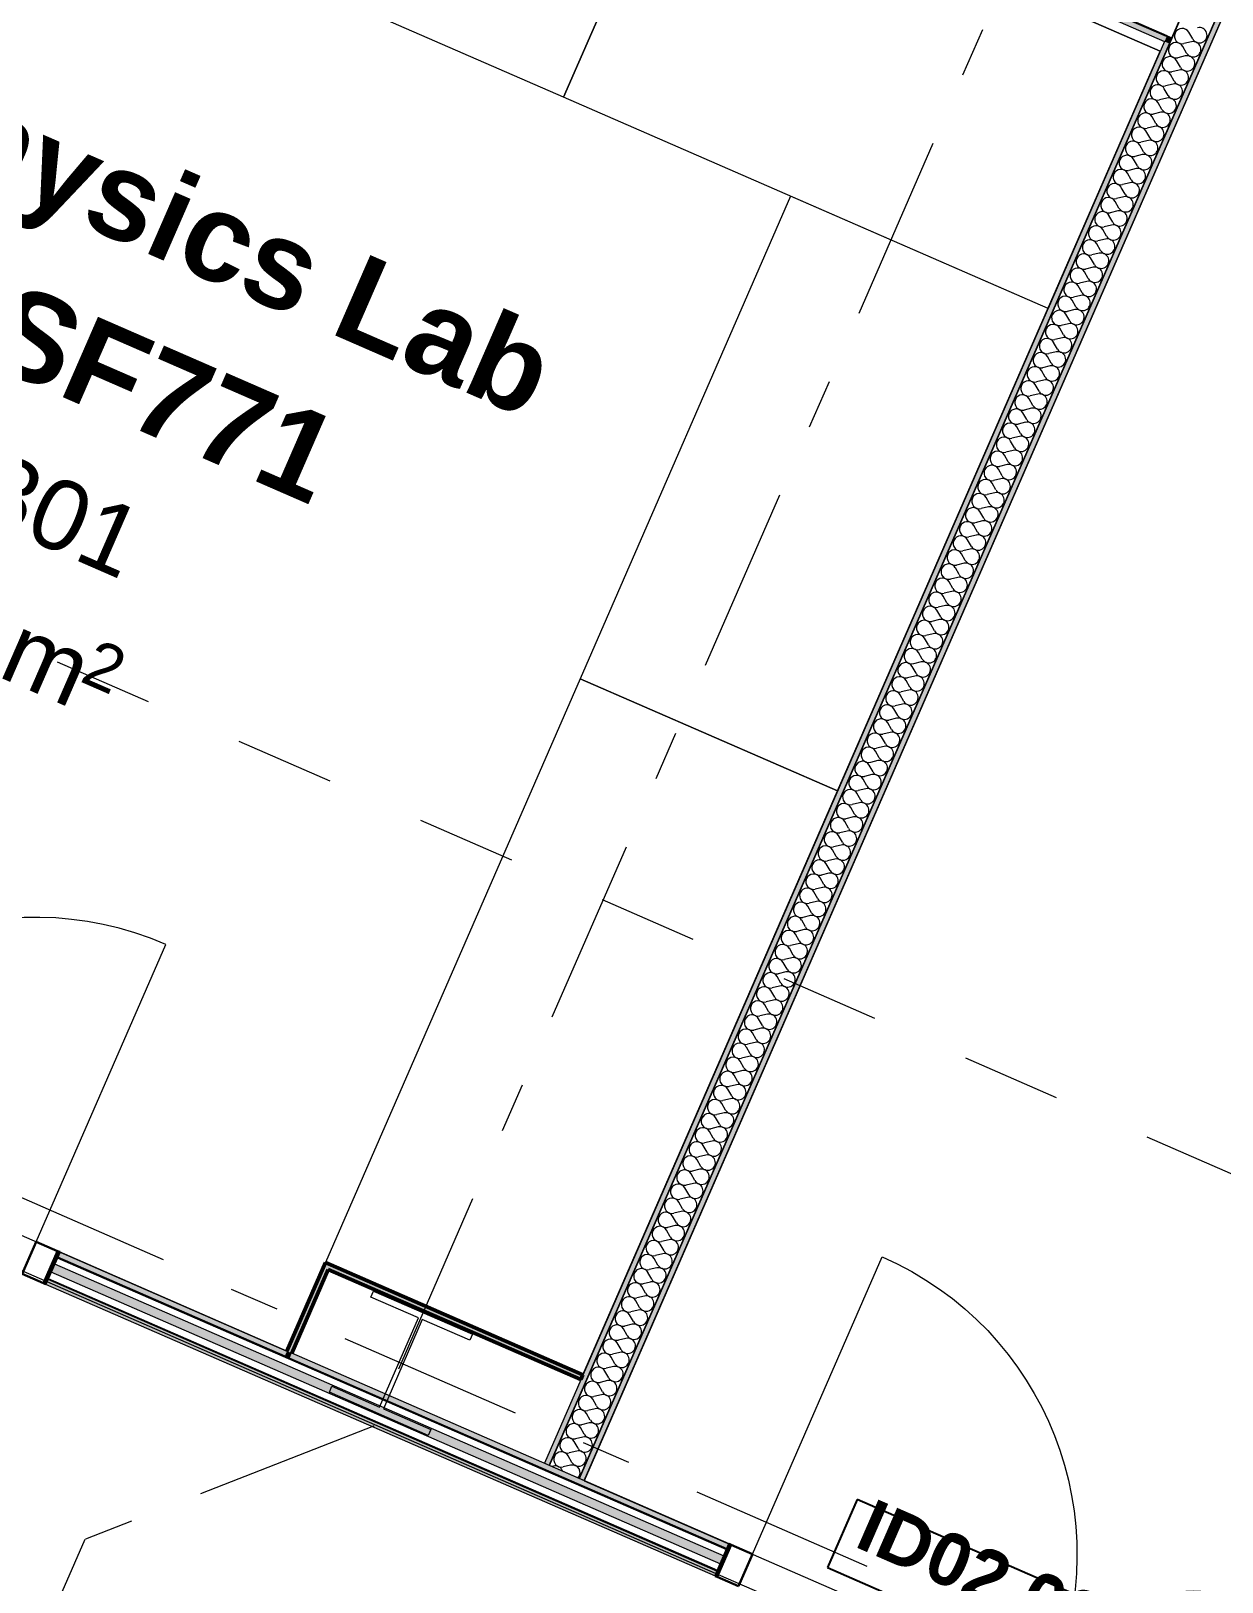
# Model space of a CAD drawing. Header units: millimetres. Extents: x -50172 to 68897, y -80883 to 956680.
# Drawn here: x -3446 to -53, y -33200 to -28780 of the extents above; entities that cross this region are included whole.
import ezdxf
from ezdxf.enums import TextEntityAlignment as Align

# ---------------------------------------------------------------- set-up
doc = ezdxf.new("R2010")
doc.units = ezdxf.units.MM
doc.header["$MEASUREMENT"] = 0
doc.linetypes.add('Dashed', pattern=[564.444447, 282.222223, -282.222223])
doc.linetypes.add('Double Dashed', pattern=[1093.611073, 529.166651, -211.666656, 141.111112, -211.666656])
for name, color, linetype in [('A-25-M_Wall_Int', 7, 'Continuous'), ('A-95-MC_Marker_Section_P2.Marker', 7, 'Continuous'), ('COLUMN.IFC Import', 7, 'Continuous'), ('New_A-05-M_Gross_Int_Circulation', 7, 'Continuous'), ('New_A-15-MG_Structural_Grid_Phase_2', 7, 'Continuous'), ('New_A-25-M_Wall_Int', 7, 'Continuous'), ('New_A-35-M_FFE-Zone', 7, 'Continuous'), ('New_A-35-M_FFE_Fixed', 7, 'Continuous'), ('New_ArchiCAD Door Markers', 7, 'Continuous'), ('New_ArchiCAD Doors', 7, 'Continuous')]:
    doc.layers.add(name, color=color, linetype=linetype)
for name, color, linetype, lineweight, true_color in [('A-25-M_Wall_Int_Pen_No__107', 7, 'Continuous', 15, 0xa6a6a6), ('A-25-M_Wall_Int_Pen_No__27', 7, 'Continuous', 50, 0x2a2a2a), ('New_A-05-M_Gross_Int_Circulation_Pen_No__74', 7, 'Continuous', 20, 0x606060), ('New_A-15-MG_Structural_Grid_Phase_2_Pen_No__222', 7, 'Continuous', 13, 0x65af33), ('New_A-25-M_Wall_Int_Pen_No__107', 7, 'Continuous', 15, 0xa6a6a6), ('New_A-35-M_FFE-Zone_Pen_No__74', 7, 'Continuous', 20, 0x606060), ('New_A-35-M_FFE_Fixed_Pen_No__64', 7, 'Continuous', 20, 0x606060), ('New_ArchiCAD Doors_Pen_No__43', 7, 'Continuous', 30, 0x444444), ('New_ArchiCAD Doors_Pen_No__63', 7, 'Continuous', 20, 0x606060)]:
    doc.layers.add(name, color=color, linetype=linetype, lineweight=lineweight, true_color=true_color)
for name, color, linetype, lineweight in [('A-95-MC_Marker_Section_P2.Marker_Pen_No__1', 7, 'Continuous', 13), ('COLUMN.IFC Import_Pen_No__2', 8, 'Continuous', 15), ('New_A-25-M_Wall_Int_Pen_No__1', 7, 'Continuous', 13), ('New_ArchiCAD Door Markers_Pen_No__1', 7, 'Continuous', 13), ('New_ArchiCAD Door Markers_Pen_No__5', 7, 'Continuous', 25), ('New_ArchiCAD Doors_Pen_No__1', 7, 'Continuous', 13), ('New_ArchiCAD Zone Stamps_Pen_No__9', 7, 'Continuous', 13)]:
    doc.layers.add(name, color=color, linetype=linetype, lineweight=lineweight)
doc.styles.add('GENERATED_STYLE_1', font='')
doc.styles.add('GENERATED_STYLE_2', font='')
doc.styles.add('GENERATED_STYLE_3', font='')
doc.styles.add('GENERATED_STYLE_4', font='')
doc.styles.get('GENERATED_STYLE_1').set_extended_font_data('Swis721 BT', bold=True)
doc.styles.get('GENERATED_STYLE_2').set_extended_font_data('Arial', bold=True)
doc.styles.get('GENERATED_STYLE_3').set_extended_font_data('Arial')
doc.styles.get('GENERATED_STYLE_4').set_extended_font_data('Swis721 BT')

# ---------------------------------------------------------------- blocks, each defined once
blk = doc.blocks.new('Corridor 01- Second_INB 2350_10_1', base_point=(8528.9, -39020.1))
at = {"layer": 'New_A-05-M_Gross_Int_Circulation_Pen_No__74', "linetype": 'Continuous'}
blk.add_line((15105.3, -40414), (-6217.1, -31116.4), dxfattribs=at)
at = {"layer": 'New_ArchiCAD Zone Stamps_Pen_No__9'}
for tag, height, style, p in [('ROOM_NAME', 250, 'GENERATED_STYLE_2', (7477.6, -37365.2)), ('zoneNameLine2', 250, 'GENERATED_STYLE_2', (7289.2, -37797.4)), ('ROOM_NUMBER', 200, 'GENERATED_STYLE_3', (7100.8, -38218.1)), ('measuredAreaCode', 200, 'GENERATED_STYLE_3', (6943.7, -38578.2)), ('ROOM_HOLES_PRM', 200, 'GENERATED_STYLE_3', (7251.1, -38712.2)), ('DUMMY_649', 200, 'GENERATED_STYLE_3', (7740.5, -38925.6)), ('DUMMY_650', 133.3, 'GENERATED_STYLE_3', (8019.8, -39032.1))]:
    blk.add_attdef(tag, text='', height=height, rotation=336.4404, dxfattribs=dict(at, style=style)).set_placement(p, align=Align.TOP_LEFT)
blk = doc.blocks.new('Physics Lab_INB 2301_12_1', base_point=(-3341.5, -30238.9))
at = {"layer": 'New_A-35-M_FFE-Zone_Pen_No__74', "linetype": 'Continuous'}
for p, q in [((-228.4, -28837.6), (-4425.4, -27007.5)), ((-1873.1, -32609.5), (-228.4, -28837.6)), ((-5938.6, -31136.9), (-2716.4, -32541.9)), ((-2716.4, -32541.9), (-2606.4, -32289.7)), ((-2606.4, -32289.7), (-1873.1, -32609.5))]:
    blk.add_line(p, q, dxfattribs=at)
at = {"layer": 'New_ArchiCAD Zone Stamps_Pen_No__9'}
for tag, height, style, p in [('ROOM_NAME', 250, 'GENERATED_STYLE_2', (-3799.3, -28842.9)), ('zoneNameLine2', 250, 'GENERATED_STYLE_2', (-3987.7, -29275)), ('ROOM_NUMBER', 200, 'GENERATED_STYLE_3', (-4176.1, -29695.7)), ('measuredAreaCode', 200, 'GENERATED_STYLE_3', (-4333.2, -30055.8)), ('DUMMY_649', 200, 'GENERATED_STYLE_3', (-4025.8, -30189.9)), ('DUMMY_650', 200, 'GENERATED_STYLE_3', (-3536.4, -30403.2)), ('DUMMY_651', 133.3, 'GENERATED_STYLE_3', (-3257.1, -30509.8))]:
    blk.add_attdef(tag, text='', height=height, rotation=336.4404, dxfattribs=dict(at, style=style)).set_placement(p, align=Align.TOP_LEFT)
blk = doc.blocks.new('Final Year Project Area_INB 2304_14_1', base_point=(1437.2, -28649))
at = {"layer": 'New_A-35-M_FFE-Zone_Pen_No__74', "linetype": 'Continuous'}
for p, q in [((2406.7, -23104.8), (-1869.4, -32911.2)), ((-1869.4, -32911.2), (1031.8, -34176.3))]:
    blk.add_line(p, q, dxfattribs=at)
at = {"layer": 'New_ArchiCAD Zone Stamps_Pen_No__9'}
for tag, height, style, p in [('zoneNameLine2', 250, 'GENERATED_STYLE_2', (642.7, -31588.2)), ('ROOM_NAME', 250, 'GENERATED_STYLE_2', (210.5, -31399.8)), ('DUMMY_650', 200, 'GENERATED_STYLE_3', (1782.3, -31125.5)), ('measuredAreaCode', 200, 'GENERATED_STYLE_3', (1434.9, -31922.2)), ('ROOM_NUMBER', 200, 'GENERATED_STYLE_3', (1074.8, -31765.2)), ('DUMMY_651', 133.3, 'GENERATED_STYLE_3', (1904.1, -30831)), ('DUMMY_649', 200, 'GENERATED_STYLE_3', (1568.9, -31614.8))]:
    blk.add_attdef(tag, text='', height=height, rotation=66.4404, dxfattribs=dict(at, style=style)).set_placement(p, align=Align.TOP_LEFT)
blk = doc.blocks.new('Laboratory Workstation')
at = {"layer": 'New_A-35-M_FFE_Fixed_Pen_No__64', "linetype": 'Continuous'}
for p, q in [((1814.9, 800), (0, 800)), ((0, 800), (0, 0)), ((1814.9, 0), (1814.9, 800)), ((0, 0), (1814.9, 0))]:
    blk.add_line(p, q, dxfattribs=at)
blk = doc.blocks.new('*X266')
at = {"layer": 'New_A-25-M_Wall_Int_Pen_No__107', "linetype": 'Continuous'}
for p, q in [((-139.6, -28811.1), (-160.9, -28816.1)), ((-136.1, -28803), (-146.9, -28784)), ((-157.1, -28851.2), (-178.5, -28856.3)), ((-153.6, -28843.2), (-164.4, -28824.1)), ((-174.7, -28891.4), (-196, -28896.4)), ((-171.1, -28883.4), (-182, -28864.3)), ((-206.2, -28963.7), (-217, -28944.6)), ((-192.2, -28931.5), (-213.5, -28936.6)), ((-188.7, -28923.5), (-199.5, -28904.5)), ((-223.7, -29003.8), (-234.5, -28984.8)), ((-209.7, -28971.7), (-231, -28976.7)), ((-241.2, -29044), (-252, -29024.9)), ((-227.2, -29011.9), (-248.5, -29016.9)), ((-258.7, -29084.1), (-269.5, -29065.1)), ((-244.7, -29052), (-266, -29057.1)), ((-276.2, -29124.3), (-287, -29105.3)), ((-262.2, -29092.2), (-283.5, -29097.2)), ((-293.7, -29164.5), (-304.5, -29145.4)), ((-279.7, -29132.3), (-301, -29137.4)), ((-314.7, -29212.7), (-336.1, -29217.7)), ((-311.2, -29204.6), (-322, -29185.6)), ((-297.2, -29172.5), (-318.5, -29177.5)), ((-332.2, -29252.8), (-353.6, -29257.9)), ((-328.7, -29244.8), (-339.6, -29225.7)), ((-349.8, -29293), (-371.1, -29298)), ((-346.3, -29284.9), (-357.1, -29265.9)), ((-367.3, -29333.1), (-388.6, -29338.2)), ((-363.8, -29325.1), (-374.6, -29306)), ((-398.8, -29405.4), (-409.6, -29386.4)), ((-384.8, -29373.3), (-406.1, -29378.3)), ((-381.3, -29365.3), (-392.1, -29346.2)), ((-416.3, -29445.6), (-427.1, -29426.5)), ((-402.3, -29413.4), (-423.6, -29418.5)), ((-433.8, -29485.7), (-444.6, -29466.7)), ((-419.8, -29453.6), (-441.1, -29458.6)), ((-451.3, -29525.9), (-462.1, -29506.8)), ((-437.3, -29493.8), (-458.6, -29498.8)), ((-468.8, -29566), (-479.6, -29547)), ((-454.8, -29533.9), (-476.1, -29539)), ((-486.3, -29606.2), (-497.2, -29587.1)), ((-472.3, -29574.1), (-493.7, -29579.1)), ((-507.4, -29654.4), (-528.7, -29659.4)), ((-503.9, -29646.4), (-514.7, -29627.3)), ((-489.8, -29614.2), (-511.2, -29619.3)), ((-524.9, -29694.5), (-546.2, -29699.6)), ((-521.4, -29686.5), (-532.2, -29667.5)), ((-542.4, -29734.7), (-563.7, -29739.7)), ((-538.9, -29726.7), (-549.7, -29707.6)), ((-559.9, -29774.9), (-581.2, -29779.9)), ((-556.4, -29766.8), (-567.2, -29747.8)), ((-591.4, -29847.1), (-602.2, -29828.1)), ((-577.4, -29815), (-598.7, -29820.1)), ((-573.9, -29807), (-584.7, -29787.9)), ((-608.9, -29887.3), (-619.7, -29868.3)), ((-594.9, -29855.2), (-616.2, -29860.2)), ((-626.4, -29927.5), (-637.2, -29908.4)), ((-612.4, -29895.3), (-633.7, -29900.4)), ((-643.9, -29967.6), (-654.7, -29948.6)), ((-629.9, -29935.5), (-651.2, -29940.5)), ((-661.5, -30007.8), (-672.3, -29988.7)), ((-647.4, -29975.6), (-668.8, -29980.7)), ((-679, -30047.9), (-689.8, -30028.9)), ((-665, -30015.8), (-686.3, -30020.9)), ((-700, -30096.1), (-721.3, -30101.2)), ((-696.5, -30088.1), (-707.3, -30069)), ((-682.5, -30056), (-703.8, -30061)), ((-717.5, -30136.3), (-738.8, -30141.3)), ((-714, -30128.2), (-724.8, -30109.2)), ((-735, -30176.4), (-756.3, -30181.5)), ((-731.5, -30168.4), (-742.3, -30149.4)), ((-752.5, -30216.6), (-773.8, -30221.6)), ((-749, -30208.6), (-759.8, -30189.5)), ((-784, -30288.9), (-794.8, -30269.8)), ((-770, -30256.8), (-791.3, -30261.8)), ((-766.5, -30248.7), (-777.3, -30229.7)), ((-801.5, -30329), (-812.3, -30310)), ((-787.5, -30296.9), (-808.8, -30302)), ((-819, -30369.2), (-829.9, -30350.1)), ((-805, -30337.1), (-826.4, -30342.1)), ((-836.6, -30409.4), (-847.4, -30390.3)), ((-822.5, -30377.2), (-843.9, -30382.3)), ((-854.1, -30449.5), (-864.9, -30430.5)), ((-840.1, -30417.4), (-861.4, -30422.4)), ((-871.6, -30489.7), (-882.4, -30470.6)), ((-857.6, -30457.5), (-878.9, -30462.6)), ((-892.6, -30537.9), (-913.9, -30542.9)), ((-889.1, -30529.8), (-899.9, -30510.8)), ((-875.1, -30497.7), (-896.4, -30502.7)), ((-910.1, -30578), (-931.4, -30583.1)), ((-906.6, -30570), (-917.4, -30550.9)), ((-927.6, -30618.2), (-948.9, -30623.2)), ((-924.1, -30610.1), (-934.9, -30591.1)), ((-959.1, -30690.5), (-969.9, -30671.4)), ((-945.1, -30658.3), (-966.4, -30663.4)), ((-941.6, -30650.3), (-952.4, -30631.2)), ((-976.6, -30730.6), (-987.5, -30711.6)), ((-962.6, -30698.5), (-984, -30703.5)), ((-994.2, -30770.8), (-1005, -30751.7)), ((-980.1, -30738.6), (-1001.5, -30743.7)), ((-1011.7, -30810.9), (-1022.5, -30791.9)), ((-997.7, -30778.8), (-1019, -30783.8)), ((-1029.2, -30851.1), (-1040, -30832)), ((-1015.2, -30819), (-1036.5, -30824)), ((-1046.7, -30891.2), (-1057.5, -30872.2)), ((-1032.7, -30859.1), (-1054, -30864.2)), ((-1064.2, -30931.4), (-1075, -30912.4)), ((-1050.2, -30899.3), (-1071.5, -30904.3)), ((-1085.2, -30979.6), (-1106.5, -30984.6)), ((-1081.7, -30971.6), (-1092.5, -30952.5)), ((-1067.7, -30939.4), (-1089, -30944.5)), ((-1102.7, -31019.8), (-1124, -31024.8)), ((-1099.2, -31011.7), (-1110, -30992.7)), ((-1120.2, -31059.9), (-1141.5, -31065)), ((-1116.7, -31051.9), (-1127.5, -31032.8)), ((-1151.8, -31132.2), (-1162.6, -31113.1)), ((-1137.7, -31100.1), (-1159.1, -31105.1)), ((-1134.2, -31092), (-1145.1, -31073)), ((-1169.3, -31172.4), (-1180.1, -31153.3)), ((-1155.3, -31140.2), (-1176.6, -31145.3)), ((-1186.8, -31212.5), (-1197.6, -31193.5)), ((-1172.8, -31180.4), (-1194.1, -31185.4)), ((-1204.3, -31252.7), (-1215.1, -31233.6)), ((-1190.3, -31220.5), (-1211.6, -31225.6)), ((-1221.8, -31292.8), (-1232.6, -31273.8)), ((-1207.8, -31260.7), (-1229.1, -31265.7)), ((-1239.3, -31333), (-1250.1, -31313.9)), ((-1225.3, -31300.9), (-1246.6, -31305.9)), ((-1256.8, -31373.1), (-1267.6, -31354.1)), ((-1242.8, -31341), (-1264.1, -31346.1)), ((-1277.8, -31421.3), (-1299.1, -31426.4)), ((-1274.3, -31413.3), (-1285.1, -31394.2)), ((-1260.3, -31381.2), (-1281.6, -31386.2)), ((-1295.3, -31461.5), (-1316.7, -31466.5)), ((-1291.8, -31453.5), (-1302.6, -31434.4)), ((-1312.9, -31501.6), (-1334.2, -31506.7)), ((-1309.3, -31493.6), (-1320.2, -31474.6)), ((-1344.4, -31573.9), (-1355.2, -31554.9)), ((-1330.4, -31541.8), (-1351.7, -31546.8)), ((-1326.9, -31533.8), (-1337.7, -31514.7)), ((-1361.9, -31614.1), (-1372.7, -31595)), ((-1347.9, -31582), (-1369.2, -31587)), ((-1379.4, -31654.2), (-1390.2, -31635.2)), ((-1365.4, -31622.1), (-1386.7, -31627.2)), ((-1396.9, -31694.4), (-1407.7, -31675.4)), ((-1382.9, -31662.3), (-1404.2, -31667.3)), ((-1414.4, -31734.6), (-1425.2, -31715.5)), ((-1400.4, -31702.4), (-1421.7, -31707.5)), ((-1431.9, -31774.7), (-1442.7, -31755.7)), ((-1417.9, -31742.6), (-1439.2, -31747.6)), ((-1449.4, -31814.9), (-1460.2, -31795.8)), ((-1435.4, -31782.7), (-1456.7, -31787.8)), ((-1470.4, -31863.1), (-1491.8, -31868.1)), ((-1466.9, -31855), (-1477.8, -31836)), ((-1452.9, -31822.9), (-1474.3, -31827.9)), ((-1488, -31903.2), (-1509.3, -31908.3)), ((-1484.5, -31895.2), (-1495.3, -31876.1)), ((-1505.5, -31943.4), (-1526.8, -31948.4)), ((-1502, -31935.3), (-1512.8, -31916.3)), ((-1537, -32015.7), (-1547.8, -31996.6)), ((-1523, -31983.5), (-1544.3, -31988.6)), ((-1519.5, -31975.5), (-1530.3, -31956.5)), ((-1554.5, -32055.8), (-1565.3, -32036.8)), ((-1540.5, -32023.7), (-1561.8, -32028.7)), ((-1572, -32096), (-1582.8, -32076.9)), ((-1558, -32063.9), (-1579.3, -32068.9)), ((-1589.5, -32136.1), (-1600.3, -32117.1)), ((-1575.5, -32104), (-1596.8, -32109.1)), ((-1607, -32176.3), (-1617.8, -32157.2)), ((-1593, -32144.2), (-1614.3, -32149.2)), ((-1624.5, -32216.5), (-1635.4, -32197.4)), ((-1610.5, -32184.3), (-1631.9, -32189.4)), ((-1642.1, -32256.6), (-1652.9, -32237.6)), ((-1628, -32224.5), (-1649.4, -32229.5)), ((-1663.1, -32304.8), (-1684.4, -32309.8)), ((-1659.6, -32296.8), (-1670.4, -32277.7)), ((-1645.6, -32264.6), (-1666.9, -32269.7)), ((-1680.6, -32345), (-1701.9, -32350)), ((-1677.1, -32336.9), (-1687.9, -32317.9)), ((-1698.1, -32385.1), (-1719.4, -32390.2)), ((-1694.6, -32377.1), (-1705.4, -32358)), ((-1729.6, -32457.4), (-1740.4, -32438.3)), ((-1715.6, -32425.3), (-1736.9, -32430.3)), ((-1712.1, -32417.2), (-1722.9, -32398.2)), ((-1747.1, -32497.6), (-1757.9, -32478.5)), ((-1733.1, -32465.4), (-1754.4, -32470.5)), ((-1764.6, -32537.7), (-1775.4, -32518.7)), ((-1750.6, -32505.6), (-1771.9, -32510.6)), ((-1782.1, -32577.9), (-1793, -32558.8)), ((-1768.1, -32545.7), (-1789.4, -32550.8)), ((-1799.7, -32618), (-1810.5, -32599)), ((-1785.6, -32585.9), (-1807, -32590.9)), ((-1817.2, -32658.2), (-1828, -32639.1)), ((-1803.2, -32626.1), (-1824.5, -32631.1)), ((-1834.7, -32698.3), (-1845.5, -32679.3)), ((-1820.7, -32666.2), (-1842, -32671.3)), ((-1855.7, -32746.5), (-1877, -32751.6)), ((-1852.2, -32738.5), (-1863, -32719.5)), ((-1838.2, -32706.4), (-1859.5, -32711.4)), ((-1873.2, -32786.7), (-1894.5, -32791.7)), ((-1869.7, -32778.7), (-1880.5, -32759.6)), ((-1890.7, -32826.9), (-1912, -32831.9)), ((-1887.2, -32818.8), (-1898, -32799.8)), ((-1930.6, -32884.4), (-1933, -32880.1)), ((-1908.2, -32867), (-1929.5, -32872.1)), ((-1904.7, -32859), (-1915.5, -32839.9))]:
    blk.add_line(p, q, dxfattribs=at)
for centre, start, end in [((-117.1, -28792.2), 209.5705, 103.3103), ((-183.5, -28835), 29.5705, 156.4404), ((-166, -28794.8), 156.4404, 283.3103), ((-166, -28794.8), 29.5705, 156.4404), ((-134.6, -28832.4), 209.5705, 103.3103), ((-201, -28875.1), 29.5705, 156.4404), ((-183.5, -28835), 156.4404, 283.3103), ((-152.1, -28872.5), 209.5705, 103.3103), ((-218.5, -28915.3), 29.5705, 156.4404), ((-201, -28875.1), 156.4404, 283.3103), ((-169.6, -28912.7), 209.5705, 103.3103), ((-236, -28955.4), 156.4404, 283.3103), ((-236, -28955.4), 29.5705, 156.4404), ((-218.5, -28915.3), 156.4404, 283.3103), ((-187.1, -28952.9), 209.5705, 103.3103), ((-253.5, -28995.6), 156.4404, 283.3103), ((-253.5, -28995.6), 29.5705, 156.4404), ((-204.6, -28993), 209.5705, 103.3103), ((-271.1, -29035.7), 156.4404, 283.3103), ((-271.1, -29035.7), 29.5705, 156.4404), ((-222.1, -29033.2), 209.5705, 103.3103), ((-288.6, -29075.9), 156.4404, 283.3103), ((-288.6, -29075.9), 29.5705, 156.4404), ((-239.7, -29073.3), 209.5705, 103.3103), ((-306.1, -29116.1), 156.4404, 283.3103), ((-306.1, -29116.1), 29.5705, 156.4404), ((-257.2, -29113.5), 209.5705, 103.3103), ((-323.6, -29156.2), 156.4404, 283.3103), ((-323.6, -29156.2), 29.5705, 156.4404), ((-274.7, -29153.7), 209.5705, 103.3103), ((-341.1, -29196.4), 156.4404, 283.3103), ((-341.1, -29196.4), 29.5705, 156.4404), ((-309.7, -29234), 209.5705, 103.3103), ((-292.2, -29193.8), 209.5705, 103.3103), ((-376.1, -29276.7), 29.5705, 156.4404), ((-358.6, -29236.5), 156.4404, 283.3103), ((-358.6, -29236.5), 29.5705, 156.4404), ((-327.2, -29274.1), 209.5705, 103.3103), ((-393.6, -29316.9), 29.5705, 156.4404), ((-376.1, -29276.7), 156.4404, 283.3103), ((-344.7, -29314.3), 209.5705, 103.3103), ((-411.1, -29357), 29.5705, 156.4404), ((-393.6, -29316.9), 156.4404, 283.3103), ((-362.2, -29354.4), 209.5705, 103.3103), ((-428.7, -29397.2), 156.4404, 283.3103), ((-428.7, -29397.2), 29.5705, 156.4404), ((-411.1, -29357), 156.4404, 283.3103), ((-379.7, -29394.6), 209.5705, 103.3103), ((-446.2, -29437.3), 156.4404, 283.3103), ((-446.2, -29437.3), 29.5705, 156.4404), ((-397.2, -29434.8), 209.5705, 103.3103), ((-463.7, -29477.5), 156.4404, 283.3103), ((-463.7, -29477.5), 29.5705, 156.4404), ((-414.8, -29474.9), 209.5705, 103.3103), ((-481.2, -29517.6), 156.4404, 283.3103), ((-481.2, -29517.6), 29.5705, 156.4404), ((-432.3, -29515.1), 209.5705, 103.3103), ((-498.7, -29557.8), 156.4404, 283.3103), ((-498.7, -29557.8), 29.5705, 156.4404), ((-449.8, -29555.2), 209.5705, 103.3103), ((-516.2, -29598), 156.4404, 283.3103), ((-516.2, -29598), 29.5705, 156.4404), ((-467.3, -29595.4), 209.5705, 103.3103), ((-533.7, -29638.1), 156.4404, 283.3103), ((-533.7, -29638.1), 29.5705, 156.4404), ((-502.3, -29675.7), 209.5705, 103.3103), ((-484.8, -29635.5), 209.5705, 103.3103), ((-568.7, -29718.4), 29.5705, 156.4404), ((-551.2, -29678.3), 156.4404, 283.3103), ((-551.2, -29678.3), 29.5705, 156.4404), ((-519.8, -29715.9), 209.5705, 103.3103), ((-586.2, -29758.6), 29.5705, 156.4404), ((-568.7, -29718.4), 156.4404, 283.3103), ((-537.3, -29756), 209.5705, 103.3103), ((-603.8, -29798.7), 29.5705, 156.4404), ((-586.2, -29758.6), 156.4404, 283.3103), ((-554.8, -29796.2), 209.5705, 103.3103), ((-621.3, -29838.9), 156.4404, 283.3103), ((-621.3, -29838.9), 29.5705, 156.4404), ((-603.8, -29798.7), 156.4404, 283.3103), ((-572.4, -29836.3), 209.5705, 103.3103), ((-638.8, -29879.1), 156.4404, 283.3103), ((-638.8, -29879.1), 29.5705, 156.4404), ((-589.9, -29876.5), 209.5705, 103.3103), ((-656.3, -29919.2), 156.4404, 283.3103), ((-656.3, -29919.2), 29.5705, 156.4404), ((-607.4, -29916.7), 209.5705, 103.3103), ((-673.8, -29959.4), 156.4404, 283.3103), ((-673.8, -29959.4), 29.5705, 156.4404), ((-624.9, -29956.8), 209.5705, 103.3103), ((-691.3, -29999.5), 156.4404, 283.3103), ((-691.3, -29999.5), 29.5705, 156.4404), ((-642.4, -29997), 209.5705, 103.3103), ((-708.8, -30039.7), 156.4404, 283.3103), ((-708.8, -30039.7), 29.5705, 156.4404), ((-659.9, -30037.1), 209.5705, 103.3103), ((-726.3, -30079.8), 156.4404, 283.3103), ((-726.3, -30079.8), 29.5705, 156.4404), ((-694.9, -30117.4), 209.5705, 103.3103), ((-677.4, -30077.3), 209.5705, 103.3103), ((-761.4, -30160.2), 29.5705, 156.4404), ((-743.8, -30120), 156.4404, 283.3103), ((-743.8, -30120), 29.5705, 156.4404), ((-712.4, -30157.6), 209.5705, 103.3103), ((-778.9, -30200.3), 29.5705, 156.4404), ((-761.4, -30160.2), 156.4404, 283.3103), ((-730, -30197.8), 209.5705, 103.3103), ((-796.4, -30240.5), 29.5705, 156.4404), ((-778.9, -30200.3), 156.4404, 283.3103), ((-747.5, -30237.9), 209.5705, 103.3103), ((-813.9, -30280.6), 156.4404, 283.3103), ((-813.9, -30280.6), 29.5705, 156.4404), ((-796.4, -30240.5), 156.4404, 283.3103), ((-765, -30278.1), 209.5705, 103.3103), ((-831.4, -30320.8), 156.4404, 283.3103), ((-831.4, -30320.8), 29.5705, 156.4404), ((-782.5, -30318.2), 209.5705, 103.3103), ((-848.9, -30361), 156.4404, 283.3103), ((-848.9, -30361), 29.5705, 156.4404), ((-800, -30358.4), 209.5705, 103.3103), ((-866.4, -30401.1), 156.4404, 283.3103), ((-866.4, -30401.1), 29.5705, 156.4404), ((-817.5, -30398.5), 209.5705, 103.3103), ((-883.9, -30441.3), 156.4404, 283.3103), ((-883.9, -30441.3), 29.5705, 156.4404), ((-835, -30438.7), 209.5705, 103.3103), ((-901.4, -30481.4), 156.4404, 283.3103), ((-901.4, -30481.4), 29.5705, 156.4404), ((-852.5, -30478.9), 209.5705, 103.3103), ((-919, -30521.6), 156.4404, 283.3103), ((-919, -30521.6), 29.5705, 156.4404), ((-887.5, -30559.2), 209.5705, 103.3103), ((-870, -30519), 209.5705, 103.3103), ((-954, -30601.9), 29.5705, 156.4404), ((-936.5, -30561.7), 156.4404, 283.3103), ((-936.5, -30561.7), 29.5705, 156.4404), ((-905.1, -30599.3), 209.5705, 103.3103), ((-971.5, -30642.1), 29.5705, 156.4404), ((-954, -30601.9), 156.4404, 283.3103), ((-922.6, -30639.5), 209.5705, 103.3103), ((-989, -30682.2), 29.5705, 156.4404), ((-971.5, -30642.1), 156.4404, 283.3103), ((-940.1, -30679.6), 209.5705, 103.3103), ((-1006.5, -30722.4), 156.4404, 283.3103), ((-1006.5, -30722.4), 29.5705, 156.4404), ((-989, -30682.2), 156.4404, 283.3103), ((-957.6, -30719.8), 209.5705, 103.3103), ((-1024, -30762.5), 156.4404, 283.3103), ((-1024, -30762.5), 29.5705, 156.4404), ((-975.1, -30760), 209.5705, 103.3103), ((-1041.5, -30802.7), 156.4404, 283.3103), ((-1041.5, -30802.7), 29.5705, 156.4404), ((-992.6, -30800.1), 209.5705, 103.3103), ((-1059, -30842.8), 156.4404, 283.3103), ((-1059, -30842.8), 29.5705, 156.4404), ((-1010.1, -30840.3), 209.5705, 103.3103), ((-1076.5, -30883), 156.4404, 283.3103), ((-1076.5, -30883), 29.5705, 156.4404), ((-1027.6, -30880.4), 209.5705, 103.3103), ((-1094.1, -30923.2), 156.4404, 283.3103), ((-1094.1, -30923.2), 29.5705, 156.4404), ((-1045.1, -30920.6), 209.5705, 103.3103), ((-1111.6, -30963.3), 156.4404, 283.3103), ((-1111.6, -30963.3), 29.5705, 156.4404), ((-1080.2, -31000.9), 209.5705, 103.3103), ((-1062.7, -30960.8), 209.5705, 103.3103), ((-1146.6, -31043.6), 29.5705, 156.4404), ((-1129.1, -31003.5), 156.4404, 283.3103), ((-1129.1, -31003.5), 29.5705, 156.4404), ((-1097.7, -31041.1), 209.5705, 103.3103), ((-1164.1, -31083.8), 29.5705, 156.4404), ((-1146.6, -31043.6), 156.4404, 283.3103), ((-1115.2, -31081.2), 209.5705, 103.3103), ((-1181.6, -31124), 29.5705, 156.4404), ((-1164.1, -31083.8), 156.4404, 283.3103), ((-1132.7, -31121.4), 209.5705, 103.3103), ((-1199.1, -31164.1), 156.4404, 283.3103), ((-1199.1, -31164.1), 29.5705, 156.4404), ((-1181.6, -31124), 156.4404, 283.3103), ((-1150.2, -31161.5), 209.5705, 103.3103), ((-1216.6, -31204.3), 156.4404, 283.3103), ((-1216.6, -31204.3), 29.5705, 156.4404), ((-1167.7, -31201.7), 209.5705, 103.3103), ((-1234.1, -31244.4), 156.4404, 283.3103), ((-1234.1, -31244.4), 29.5705, 156.4404), ((-1185.2, -31241.9), 209.5705, 103.3103), ((-1251.7, -31284.6), 156.4404, 283.3103), ((-1251.7, -31284.6), 29.5705, 156.4404), ((-1202.7, -31282), 209.5705, 103.3103), ((-1269.2, -31324.7), 156.4404, 283.3103), ((-1269.2, -31324.7), 29.5705, 156.4404), ((-1220.3, -31322.2), 209.5705, 103.3103), ((-1286.7, -31364.9), 156.4404, 283.3103), ((-1286.7, -31364.9), 29.5705, 156.4404), ((-1237.8, -31362.3), 209.5705, 103.3103), ((-1304.2, -31405.1), 156.4404, 283.3103), ((-1304.2, -31405.1), 29.5705, 156.4404), ((-1272.8, -31442.6), 209.5705, 103.3103), ((-1255.3, -31402.5), 209.5705, 103.3103), ((-1339.2, -31485.4), 29.5705, 156.4404), ((-1321.7, -31445.2), 156.4404, 283.3103), ((-1321.7, -31445.2), 29.5705, 156.4404), ((-1290.3, -31482.8), 209.5705, 103.3103), ((-1356.7, -31525.5), 29.5705, 156.4404), ((-1339.2, -31485.4), 156.4404, 283.3103), ((-1307.8, -31523), 209.5705, 103.3103), ((-1374.2, -31565.7), 29.5705, 156.4404), ((-1356.7, -31525.5), 156.4404, 283.3103), ((-1325.3, -31563.1), 209.5705, 103.3103), ((-1391.7, -31605.8), 156.4404, 283.3103), ((-1391.7, -31605.8), 29.5705, 156.4404), ((-1374.2, -31565.7), 156.4404, 283.3103), ((-1342.8, -31603.3), 209.5705, 103.3103), ((-1409.3, -31646), 156.4404, 283.3103), ((-1409.3, -31646), 29.5705, 156.4404), ((-1360.3, -31643.4), 209.5705, 103.3103), ((-1426.8, -31686.2), 156.4404, 283.3103), ((-1426.8, -31686.2), 29.5705, 156.4404), ((-1377.9, -31683.6), 209.5705, 103.3103), ((-1444.3, -31726.3), 156.4404, 283.3103), ((-1444.3, -31726.3), 29.5705, 156.4404), ((-1395.4, -31723.7), 209.5705, 103.3103), ((-1461.8, -31766.5), 156.4404, 283.3103), ((-1461.8, -31766.5), 29.5705, 156.4404), ((-1412.9, -31763.9), 209.5705, 103.3103), ((-1479.3, -31806.6), 156.4404, 283.3103), ((-1479.3, -31806.6), 29.5705, 156.4404), ((-1430.4, -31804.1), 209.5705, 103.3103), ((-1496.8, -31846.8), 156.4404, 283.3103), ((-1496.8, -31846.8), 29.5705, 156.4404), ((-1465.4, -31884.4), 209.5705, 103.3103), ((-1447.9, -31844.2), 209.5705, 103.3103), ((-1531.8, -31927.1), 29.5705, 156.4404), ((-1514.3, -31886.9), 156.4404, 283.3103), ((-1514.3, -31886.9), 29.5705, 156.4404), ((-1482.9, -31924.5), 209.5705, 103.3103), ((-1549.3, -31967.3), 29.5705, 156.4404), ((-1531.8, -31927.1), 156.4404, 283.3103), ((-1500.4, -31964.7), 209.5705, 103.3103), ((-1566.9, -32007.4), 29.5705, 156.4404), ((-1549.3, -31967.3), 156.4404, 283.3103), ((-1517.9, -32004.9), 209.5705, 103.3103), ((-1584.4, -32047.6), 156.4404, 283.3103), ((-1584.4, -32047.6), 29.5705, 156.4404), ((-1566.9, -32007.4), 156.4404, 283.3103), ((-1535.4, -32045), 209.5705, 103.3103), ((-1601.9, -32087.7), 156.4404, 283.3103), ((-1601.9, -32087.7), 29.5705, 156.4404), ((-1553, -32085.2), 209.5705, 103.3103), ((-1619.4, -32127.9), 156.4404, 283.3103), ((-1619.4, -32127.9), 29.5705, 156.4404), ((-1570.5, -32125.3), 209.5705, 103.3103), ((-1636.9, -32168.1), 156.4404, 283.3103), ((-1636.9, -32168.1), 29.5705, 156.4404), ((-1588, -32165.5), 209.5705, 103.3103), ((-1654.4, -32208.2), 156.4404, 283.3103), ((-1654.4, -32208.2), 29.5705, 156.4404), ((-1605.5, -32205.6), 209.5705, 103.3103), ((-1671.9, -32248.4), 156.4404, 283.3103), ((-1671.9, -32248.4), 29.5705, 156.4404), ((-1623, -32245.8), 209.5705, 103.3103), ((-1706.9, -32328.7), 29.5705, 156.4404), ((-1689.4, -32288.5), 156.4404, 283.3103), ((-1689.4, -32288.5), 29.5705, 156.4404), ((-1658, -32326.1), 209.5705, 103.3103), ((-1640.5, -32286), 209.5705, 103.3103), ((-1724.4, -32368.8), 29.5705, 156.4404), ((-1706.9, -32328.7), 156.4404, 283.3103), ((-1675.5, -32366.3), 209.5705, 103.3103), ((-1742, -32409), 29.5705, 156.4404), ((-1724.4, -32368.8), 156.4404, 283.3103), ((-1693, -32406.4), 209.5705, 103.3103), ((-1759.5, -32449.2), 29.5705, 156.4404), ((-1742, -32409), 156.4404, 283.3103), ((-1710.6, -32446.6), 209.5705, 103.3103), ((-1777, -32489.3), 156.4404, 283.3103), ((-1777, -32489.3), 29.5705, 156.4404), ((-1759.5, -32449.2), 156.4404, 283.3103), ((-1728.1, -32486.7), 209.5705, 103.3103), ((-1794.5, -32529.5), 156.4404, 283.3103), ((-1794.5, -32529.5), 29.5705, 156.4404), ((-1745.6, -32526.9), 209.5705, 103.3103), ((-1812, -32569.6), 156.4404, 283.3103), ((-1812, -32569.6), 29.5705, 156.4404), ((-1763.1, -32567.1), 209.5705, 103.3103), ((-1829.5, -32609.8), 156.4404, 283.3103), ((-1829.5, -32609.8), 29.5705, 156.4404), ((-1780.6, -32607.2), 209.5705, 103.3103), ((-1847, -32649.9), 156.4404, 283.3103), ((-1847, -32649.9), 29.5705, 156.4404), ((-1798.1, -32647.4), 209.5705, 103.3103), ((-1864.5, -32690.1), 156.4404, 283.3103), ((-1864.5, -32690.1), 29.5705, 156.4404), ((-1815.6, -32687.5), 209.5705, 103.3103), ((-1899.6, -32770.4), 29.5705, 156.4404), ((-1882, -32730.3), 156.4404, 283.3103), ((-1882, -32730.3), 29.5705, 156.4404), ((-1850.6, -32767.9), 209.5705, 103.3103), ((-1833.1, -32727.7), 209.5705, 103.3103), ((-1917.1, -32810.6), 29.5705, 156.4404), ((-1899.6, -32770.4), 156.4404, 283.3103), ((-1868.2, -32808), 209.5705, 103.3103), ((-1934.6, -32850.7), 29.5705, 156.4404), ((-1917.1, -32810.6), 156.4404, 283.3103), ((-1885.7, -32848.2), 209.5705, 103.3103), ((-1952.1, -32890.9), 29.5705, 114.8478), ((-1934.6, -32850.7), 156.4404, 283.3103), ((-1903.2, -32888.3), 316.7967, 103.3103)]:
    blk.add_arc(centre, 21.9, start, end, dxfattribs=at)
blk = doc.blocks.new('Wall_33_1', base_point=(-1869.4, -32911.1))
at = {"layer": 'New_A-25-M_Wall_Int_Pen_No__107', "linetype": 'Continuous', "lineweight": 0, "true_color": 0x535353}
for points in [[(-1883.1, -32905.1), (2389.3, -23107), (2388.4, -23106.6), (-1884, -32904.7)], [(-169.9, -28740.9), (-1969.3, -32867.5), (-1968.4, -32867.9), (-169, -28741.3)], [(-209.2, -28793.6), (-210.4, -28796.3), (-196.6, -28802.3), (-195.4, -28799.6)]]:
    blk.add_hatch(color=251, dxfattribs=at).paths.add_polyline_path(points)
at = {"layer": 'New_A-25-M_Wall_Int_Pen_No__107', "linetype": 'Continuous'}
for points in [[(-1869.4, -32911.1), (2403.1, -23113), (2389.3, -23107), (-1883.1, -32905.1)], [(-216.4, -28810.1), (-1983, -32861.5), (-1969.3, -32867.5), (-202.6, -28816.1)], [(-210.4, -28796.3), (-216.4, -28810.1), (-202.6, -28816.1), (-196.6, -28802.3)]]:
    blk.add_hatch(color=256, dxfattribs=at).paths.add_polyline_path(points)
at = {"layer": 'New_A-25-M_Wall_Int_Pen_No__1', "linetype": 'Continuous'}
for p, q in [((-1884, -32904.7), (2388.4, -23106.6)), ((-1883.1, -32905.1), (2389.3, -23107)), ((-1968.4, -32867.9), (-169, -28741.3)), ((-195.4, -28799.6), (-169.9, -28740.9)), ((-210.4, -28796.3), (-196.6, -28802.3)), ((-209.2, -28793.6), (-195.4, -28799.6)), ((-202.6, -28816.1), (-196.6, -28802.3)), ((-1969.3, -32867.5), (-202.6, -28816.1))]:
    blk.add_line(p, q, dxfattribs=at)
at = {"layer": 'New_A-25-M_Wall_Int_Pen_No__1', "linetype": 'Continuous', "flags": 128}
for points in [[(-1869.4, -32911.1), (2403.1, -23113)], [(-216.4, -28810.1), (-1983, -32861.5)], [(-1983, -32861.5), (-1869.4, -32911.1)]]:
    blk.add_lwpolyline(points, dxfattribs=at)
at = {"layer": 'New_A-25-M_Wall_Int', "color": 250, "lineweight": 50, "true_color": 0x2a2a2a}
blk.add_blockref('*X266', (0, 0), dxfattribs=at)
blk = doc.blocks.new('Wall_34_1', base_point=(-62.8, -28768))
at = {"layer": 'A-25-M_Wall_Int_Pen_No__107', "linetype": 'Continuous'}
for points in [[(-1080.8, -28340.4), (-1067.1, -28346.4), (-1061.1, -28332.7), (-1074.8, -28326.7)], [(-874.6, -28430.4), (-860.8, -28436.3), (-854.8, -28422.6), (-868.6, -28416.6)]]:
    blk.add_hatch(color=256, dxfattribs=at).paths.add_polyline_path(points)
at = {"layer": 'New_A-25-M_Wall_Int_Pen_No__107', "linetype": 'Continuous', "lineweight": 0, "true_color": 0x535353}
for points in [[(-182.4, -28732.2), (-4379.4, -26902.1), (-4380.6, -26904.8), (-183.6, -28734.9)], [(-209.2, -28793.6), (-4406.2, -26963.5), (-4407.4, -26966.2), (-210.4, -28796.3)]]:
    blk.add_hatch(color=251, dxfattribs=at).paths.add_polyline_path(points)
at = {"layer": 'New_A-25-M_Wall_Int_Pen_No__107', "linetype": 'Continuous'}
for points in [[(-1074.8, -28326.7), (-4373.4, -26888.3), (-4379.4, -26902.1), (-1080.8, -28340.4)], [(-210.4, -28796.3), (-4407.4, -26966.2), (-4413.4, -26980), (-216.4, -28810.1)], [(-1067.1, -28346.4), (-874.6, -28430.4), (-868.6, -28416.6), (-1061.1, -28332.7)], [(-860.8, -28436.3), (-182.4, -28732.2), (-176.4, -28718.4), (-854.8, -28422.6)]]:
    blk.add_hatch(color=256, dxfattribs=at).paths.add_polyline_path(points)
at = {"layer": 'New_A-25-M_Wall_Int_Pen_No__1', "linetype": 'Continuous'}
for p, q in [((-183.6, -28734.9), (-4380.6, -26904.8)), ((-182.4, -28732.2), (-4379.4, -26902.1)), ((-210.4, -28796.3), (-4407.4, -26966.2)), ((-209.2, -28793.6), (-4406.2, -26963.5))]:
    blk.add_line(p, q, dxfattribs=at)
at = {"layer": 'New_A-25-M_Wall_Int_Pen_No__1', "linetype": 'Continuous', "flags": 128}
for points in [[(-1074.8, -28326.7), (-4373.4, -26888.3)], [(-4413.4, -26980), (-216.4, -28810.1)], [(-868.6, -28416.6), (-1061.1, -28332.7)], [(-176.4, -28718.4), (-854.8, -28422.6)]]:
    blk.add_lwpolyline(points, dxfattribs=at)
blk = doc.blocks.new('*X277')
at = {"layer": 'New_A-25-M_Wall_Int_Pen_No__107', "linetype": 'Continuous'}
blk.add_hatch(color=256, dxfattribs=at).paths.add_polyline_path([(-3378.8, -32293.4), (-3388.8, -32316.3), (-1481.7, -33147.9), (-1471.7, -33125)])
blk = doc.blocks.new('Double Door Asymmetric 19_4')
at = {"layer": 'New_ArchiCAD Doors_Pen_No__1', "linetype": 'Continuous'}
for p, q in [((-755, 0), (-755, -15)), ((755, 0), (755, -15)), ((-755, -15), (-755, -18)), ((-755, -18), (-755, -37)), ((-755, -37), (-755, -62)), ((755, -15), (755, -18)), ((755, -18), (755, -37)), ((755, -37), (755, -62)), ((-755, -62), (-755, -82)), ((-755, -82), (-755, -85)), ((-755, -85), (-755, -100)), ((755, -62), (755, -82)), ((755, -82), (755, -85)), ((755, -85), (755, -100))]:
    blk.add_line(p, q, dxfattribs=at)
at = {"layer": 'New_ArchiCAD Doors_Pen_No__43', "linetype": 'Continuous'}
for p, q in [((-748, 0), (-755, 0)), ((-755, 0), (-755, -100)), ((-682, 0), (-748, 0)), ((-748, 0), (-748, -100)), ((-682, -100), (-682, 0)), ((748, 0), (682, 0)), ((682, 0), (682, -100)), ((748, 0), (755, 0)), ((748, -100), (748, 0)), ((755, 0), (755, -100)), ((-748, -100), (-755, -100)), ((-748, -100), (-682, -100)), ((682, -100), (748, -100)), ((748, -100), (755, -100))]:
    blk.add_line(p, q, dxfattribs=at)
at = {"layer": 'New_ArchiCAD Doors_Pen_No__63', "linetype": 'Continuous'}
for p, q in [((682, 0), (682, 924)), ((-682, 0), (-682, 440))]:
    blk.add_line(p, q, dxfattribs=at)
for centre, radius, start, end in [((682, 0), 924, 90, 180), ((-682, 0), 440, 0, 90)]:
    blk.add_arc(centre, radius, start, end, dxfattribs=at)
blk = doc.blocks.new('Door Stamp 17_18')
at = {"layer": 'New_ArchiCAD Door Markers_Pen_No__5', "linetype": 'Continuous'}
for p, q in [((506.5, 261.8), (-470.6, 261.8)), ((-470.6, 261.8), (-470.6, 50)), ((506.5, 50), (506.5, 261.8)), ((-470.6, 50), (506.5, 50)), ((-470.6, 50), (506.5, 50))]:
    blk.add_line(p, q, dxfattribs=at)
at = {"layer": 'New_ArchiCAD Door Markers_Pen_No__1', "style": 'GENERATED_STYLE_1'}
blk.add_attdef('AC_WIDO_ID', text='', height=150, dxfattribs=at).set_placement((-411.8, 94.2), align=Align.BOTTOM_LEFT)
blk = doc.blocks.new('Wall_36_1', base_point=(-6271.7, -30991.6))
at = {"layer": 'A-25-M_Wall_Int_Pen_No__107', "linetype": 'Continuous'}
blk.add_hatch(color=256, dxfattribs=at).paths.add_polyline_path([(-2702.6, -32547.9), (-2716.4, -32541.9), (-2722.4, -32555.6), (-2708.6, -32561.6)])
at = {"layer": 'New_A-25-M_Wall_Int_Pen_No__107', "linetype": 'Continuous'}
for points in [[(-3364, -32259.5), (-3370, -32273.3), (-2722.4, -32555.6), (-2716.4, -32541.9)], [(-3397.9, -32337.4), (-3403.9, -32351.2), (-1496.9, -33182.7), (-1490.9, -33169)], [(-2702.6, -32547.9), (-2708.6, -32561.6), (-1462.9, -33104.8), (-1456.9, -33091.1)]]:
    blk.add_hatch(color=256, dxfattribs=at).paths.add_polyline_path(points)
at = {"layer": 'New_A-25-M_Wall_Int_Pen_No__107', "linetype": 'Continuous', "lineweight": 0, "true_color": 0x535353}
for points in [[(-3370, -32273.3), (-3371.2, -32276), (-1464.1, -33107.6), (-1462.9, -33104.8)], [(-3396.7, -32334.7), (-3397.9, -32337.4), (-1490.9, -33169), (-1489.7, -33166.2)]]:
    blk.add_hatch(color=251, dxfattribs=at).paths.add_polyline_path(points)
at = {"layer": 'New_A-25-M_Wall_Int_Pen_No__1', "linetype": 'Continuous'}
for p, q in [((-3364, -32259.5), (-3370, -32273.3)), ((-3378.8, -32293.4), (-3388.8, -32316.3)), ((-3371.2, -32276), (-3378.8, -32293.4)), ((-3378.8, -32293.4), (-1471.7, -33125)), ((-3370, -32273.3), (-3371.2, -32276)), ((-3371.2, -32276), (-1464.1, -33107.6)), ((-3370, -32273.3), (-2722.4, -32555.6)), ((-3397.9, -32337.4), (-3403.9, -32351.2)), ((-3396.7, -32334.7), (-3397.9, -32337.4)), ((-3397.9, -32337.4), (-1490.9, -33169)), ((-3388.8, -32316.3), (-3396.7, -32334.7)), ((-3396.7, -32334.7), (-1489.7, -33166.2)), ((-3388.8, -32316.3), (-1481.7, -33147.9)), ((-2722.4, -32555.6), (-2708.6, -32561.6)), ((-2708.6, -32561.6), (-1462.9, -33104.8)), ((-1456.9, -33091.1), (-1462.9, -33104.8)), ((-1471.7, -33125), (-1481.7, -33147.9)), ((-1464.1, -33107.6), (-1471.7, -33125)), ((-1462.9, -33104.8), (-1464.1, -33107.6)), ((-1490.9, -33169), (-1496.9, -33182.7)), ((-1489.7, -33166.2), (-1490.9, -33169)), ((-1481.7, -33147.9), (-1489.7, -33166.2))]:
    blk.add_line(p, q, dxfattribs=at)
at = {"layer": 'New_A-25-M_Wall_Int_Pen_No__1', "linetype": 'Continuous', "flags": 128}
for points in [[(-2716.4, -32541.9), (-3364, -32259.5)], [(-3403.9, -32351.2), (-1496.9, -33182.7)], [(-1456.9, -33091.1), (-2702.6, -32547.9)]]:
    blk.add_lwpolyline(points, dxfattribs=at)
at = {"layer": 'New_A-25-M_Wall_Int', "color": 250, "lineweight": 50, "true_color": 0x2a2a2a}
blk.add_blockref('*X277', (0, 0), dxfattribs=at)
at = {"layer": 'New_ArchiCAD Door Markers'}
ref = blk.add_blockref('Door Stamp 17_18', (-764.9, -33392.9), dxfattribs=dict(at, rotation=336.4404115839982))
ref.add_attrib('AC_WIDO_ID', 'ID02.029', dxfattribs={"layer": 'New_ArchiCAD Door Markers_Pen_No__1', "color": 7, "height": 150, "rotation": 336.4404, "style": 'GENERATED_STYLE_1'}).set_placement((-1122.3, -33138.3), align=Align.BOTTOM_LEFT)
at = {"layer": 'New_ArchiCAD Doors', "color": 251, "linetype": 'Continuous', "lineweight": 20, "true_color": 0x606060, "zscale": 1000, "rotation": 336.4404115839982}
blk.add_blockref('Double Door Asymmetric 19_4', (-4056, -31957.7), dxfattribs=at)
at = {"layer": 'New_ArchiCAD Doors', "color": 251, "linetype": 'Continuous', "lineweight": 20, "true_color": 0x606060, "xscale": -1, "zscale": 1000, "rotation": 336.4404115839982}
blk.add_blockref('Double Door Asymmetric 19_4', (-764.9, -33392.9), dxfattribs=at)
blk = doc.blocks.new('Wall_185_1', base_point=(-1873.1, -32609.5))
at = {"layer": 'A-25-M_Wall_Int_Pen_No__107', "linetype": 'Continuous'}
blk.add_hatch(color=256, dxfattribs=at).paths.add_polyline_path([(-1873.1, -32609.5), (-2606.4, -32289.7), (-2598.7, -32309.4), (-1879.1, -32623.2)])
at = {"layer": 'A-25-M_Wall_Int_Pen_No__27', "linetype": 'Continuous', "flags": 128}
for points in [[(-1873.1, -32609.5), (-2606.4, -32289.7)], [(-2598.7, -32309.4), (-1879.1, -32623.2)], [(-1879.1, -32623.2), (-1873.1, -32609.5)]]:
    blk.add_lwpolyline(points, dxfattribs=at)
blk = doc.blocks.new('Wall_186_1', base_point=(-2606.4, -32289.7))
at = {"layer": 'A-25-M_Wall_Int_Pen_No__107', "linetype": 'Continuous'}
blk.add_hatch(color=256, dxfattribs=at).paths.add_polyline_path([(-2606.4, -32289.7), (-2716.4, -32541.9), (-2702.6, -32547.9), (-2598.7, -32309.4)])
at = {"layer": 'A-25-M_Wall_Int_Pen_No__27', "linetype": 'Continuous', "flags": 128}
for points in [[(-2606.4, -32289.7), (-2716.4, -32541.9)], [(-2702.6, -32547.9), (-2598.7, -32309.4)]]:
    blk.add_lwpolyline(points, dxfattribs=at)
blk = doc.blocks.new('Column 20')
at = {"layer": 'COLUMN.IFC Import_Pen_No__2', "linetype": 'Continuous'}
for p, q in [((-153.7, 157.25), (153.7, 157.25)), ((-153.7, 138.55), (-153.7, 157.25)), ((-6, 138.55), (-153.7, 138.55)), ((-6, -138.55), (-6, 138.55)), ((6, 138.55), (6, -138.55)), ((153.7, 138.55), (6, 138.55)), ((153.7, 157.25), (153.7, 138.55)), ((-153.7, -138.55), (-6, -138.55)), ((-153.7, -157.25), (-153.7, -138.55)), ((153.7, -157.25), (-153.7, -157.25)), ((6, -138.55), (153.7, -138.55)), ((153.7, -138.55), (153.7, -157.25))]:
    blk.add_line(p, q, dxfattribs=at)
blk = doc.blocks.new('Laboratory Workstation_4')
at = {"layer": 'New_A-35-M_FFE_Fixed_Pen_No__64', "linetype": 'Continuous'}
for p, q in [((1532.6, 800), (0, 800)), ((0, 800), (0, 0)), ((1532.6, 0), (1532.6, 800)), ((0, 0), (1532.6, 0))]:
    blk.add_line(p, q, dxfattribs=at)
blk = doc.blocks.new('Laboratory Workstation_5')
at = {"layer": 'New_A-35-M_FFE_Fixed_Pen_No__64', "linetype": 'Continuous'}
for p, q in [((1506, 800), (0, 800)), ((0, 800), (0, 0)), ((1506, 0), (1506, 800)), ((0, 0), (1506, 0))]:
    blk.add_line(p, q, dxfattribs=at)
blk = doc.blocks.new('Laboratory Workstation_6')
at = {"layer": 'New_A-35-M_FFE_Fixed_Pen_No__64', "linetype": 'Continuous'}
for p, q in [((1500, 800), (0, 800)), ((0, 800), (0, 0)), ((1500, 0), (1500, 800)), ((0, 0), (1500, 0))]:
    blk.add_line(p, q, dxfattribs=at)
blk = doc.blocks.new('Standard grid marker_28')
at = {"layer": 'New_A-15-MG_Structural_Grid_Phase_2_Pen_No__222', "linetype": 'Double Dashed'}
blk.add_line((705.1, 0), (53258.1, 0), dxfattribs=at)
at = {"layer": 'New_A-15-MG_Structural_Grid_Phase_2_Pen_No__222', "style": 'GENERATED_STYLE_4'}
for tag, p in [('AC_MarkerText_1_0', (-500, 38.7)), ('AC_MarkerText_1_1', (54463.2, 38.7))]:
    blk.add_attdef(tag, text='', height=350, rotation=180, dxfattribs=at).set_placement(p, align=Align.MIDDLE_CENTER)
blk = doc.blocks.new('Standard grid marker_39')
at = {"layer": 'New_A-15-MG_Structural_Grid_Phase_2_Pen_No__222', "linetype": 'Double Dashed'}
for p, q in [((948.6, 0), (36650.5, 0)), ((36650.5, 0), (37275.5, -625)), ((37275.5, -625), (37599.1, -625))]:
    blk.add_line(p, q, dxfattribs=at)
blk.add_point((36650.5, 0), dxfattribs=at)
at = {"layer": 'New_A-15-MG_Structural_Grid_Phase_2_Pen_No__222', "style": 'GENERATED_STYLE_4'}
for tag, p in [('AC_MarkerText_1_0', (-500, -588.3)), ('AC_MarkerText_1_1', (38099.1, -588.3))]:
    blk.add_attdef(tag, text='', height=350, rotation=90, dxfattribs=at).set_placement(p, align=Align.MIDDLE_CENTER)
blk = doc.blocks.new('Cutting Plane_3_1', base_point=(-25330.5, -21002.6))
at = {"layer": 'A-95-MC_Marker_Section_P2.Marker_Pen_No__1', "linetype": 'Dashed'}
blk.add_line((-25101.3, -21102.5), (22391.9, -41811.9), dxfattribs=at)

msp = doc.modelspace()

# ---------------------------------------------------------------- block references
at = {"layer": 'A-25-M_Wall_Int', "color": 250, "lineweight": 50, "true_color": 0x2a2a2a}
for name, p in [('Wall_186_1', (-2606.4, -32289.7)), ('Wall_185_1', (-1873.1, -32609.5))]:
    msp.add_blockref(name, p, dxfattribs=at)
at = {"layer": 'A-95-MC_Marker_Section_P2.Marker'}
msp.add_blockref('Cutting Plane_3_1', (-25330.5, -21002.6), dxfattribs=at)
at = {"layer": 'COLUMN.IFC Import', "linetype": 'Continuous', "zscale": 1000, "rotation": 336.4404115839877}
msp.add_blockref('Column 20', (-2391.9, -32576.6), dxfattribs=at)
at = {"layer": 'New_A-05-M_Gross_Int_Circulation', "linetype": 'Continuous'}
msp.add_blockref('Corridor 01- Second_INB 2350_10_1', (8528.9, -39020.1), dxfattribs=at)
at = {"layer": 'New_A-15-MG_Structural_Grid_Phase_2', "color": 8, "linetype": 'Continuous', "lineweight": 15, "zscale": 1000}
for name, p, rotation in [('Standard grid marker_39', (12179.5, 840.1), 246.440411583993), ('Standard grid marker_28', (22639.6, -43491.3), 156.4404115839929)]:
    msp.add_blockref(name, p, dxfattribs=dict(at, rotation=rotation))
at = {"layer": 'New_A-25-M_Wall_Int', "color": 250, "lineweight": 50, "true_color": 0x2a2a2a}
for name, p in [('Wall_33_1', (-1869.4, -32911.1)), ('Wall_34_1', (-62.8, -28768)), ('Wall_36_1', (-6271.7, -30991.6))]:
    msp.add_blockref(name, p, dxfattribs=at)
at = {"layer": 'New_A-35-M_FFE-Zone', "linetype": 'Continuous'}
msp.add_blockref('Final Year Project Area_INB 2304_14_1', (1437.2, -28649), dxfattribs=at)
ref = msp.add_blockref('Physics Lab_INB 2301_12_1', (-3341.5, -30238.9), dxfattribs=at)
ref.add_attrib('ROOM_NAME', 'Physics Lab', dxfattribs={"layer": 'New_ArchiCAD Zone Stamps_Pen_No__9', "color": 7, "height": 250, "rotation": 336.4404, "style": 'GENERATED_STYLE_2'}).set_placement((-3799.3, -28842.9), align=Align.TOP_LEFT)
ref.add_attrib('ROOM_NUMBER', 'INB 2301', dxfattribs={"layer": 'New_ArchiCAD Zone Stamps_Pen_No__9', "color": 7, "height": 200, "rotation": 336.4404, "style": 'GENERATED_STYLE_3'}).set_placement((-4176.1, -29695.7), align=Align.TOP_LEFT)
ref.add_attrib('zoneNameLine2', 'ID. SF771', dxfattribs={"layer": 'New_ArchiCAD Zone Stamps_Pen_No__9', "color": 7, "height": 250, "rotation": 336.4404, "style": 'GENERATED_STYLE_2'}).set_placement((-3987.7, -29275), align=Align.TOP_LEFT)
ref.add_attrib('DUMMY_650', ' m', dxfattribs={"layer": 'New_ArchiCAD Zone Stamps_Pen_No__9', "color": 7, "height": 200, "rotation": 336.4404, "style": 'GENERATED_STYLE_3'}).set_placement((-3536.4, -30403.2), align=Align.TOP_LEFT)
ref.add_attrib('DUMMY_651', '2', dxfattribs={"layer": 'New_ArchiCAD Zone Stamps_Pen_No__9', "color": 7, "height": 133.3, "rotation": 336.4404, "style": 'GENERATED_STYLE_3'}).set_placement((-3257.1, -30509.8), align=Align.TOP_LEFT)
at = {"layer": 'New_A-35-M_FFE_Fixed', "color": 251, "linetype": 'Continuous', "lineweight": 20, "true_color": 0x606060, "xscale": -1, "zscale": 1000, "rotation": 336.4404115839982}
for name, p in [('Laboratory Workstation_4', (-1928.6, -28968.9)), ('Laboratory Workstation_5', (-548.1, -29570.9))]:
    msp.add_blockref(name, p, dxfattribs=at)
at = {"layer": 'New_A-35-M_FFE_Fixed', "color": 251, "linetype": 'Continuous', "lineweight": 20, "true_color": 0x606060, "zscale": 1000}
for name, p, rotation in [('Laboratory Workstation_6', (-1281.5, -29251.1), 246.4404115839981), ('Laboratory Workstation', (-1881, -30626.1), 246.4404115839982)]:
    msp.add_blockref(name, p, dxfattribs=dict(at, rotation=rotation))

doc.saveas('drawing.dxf')
